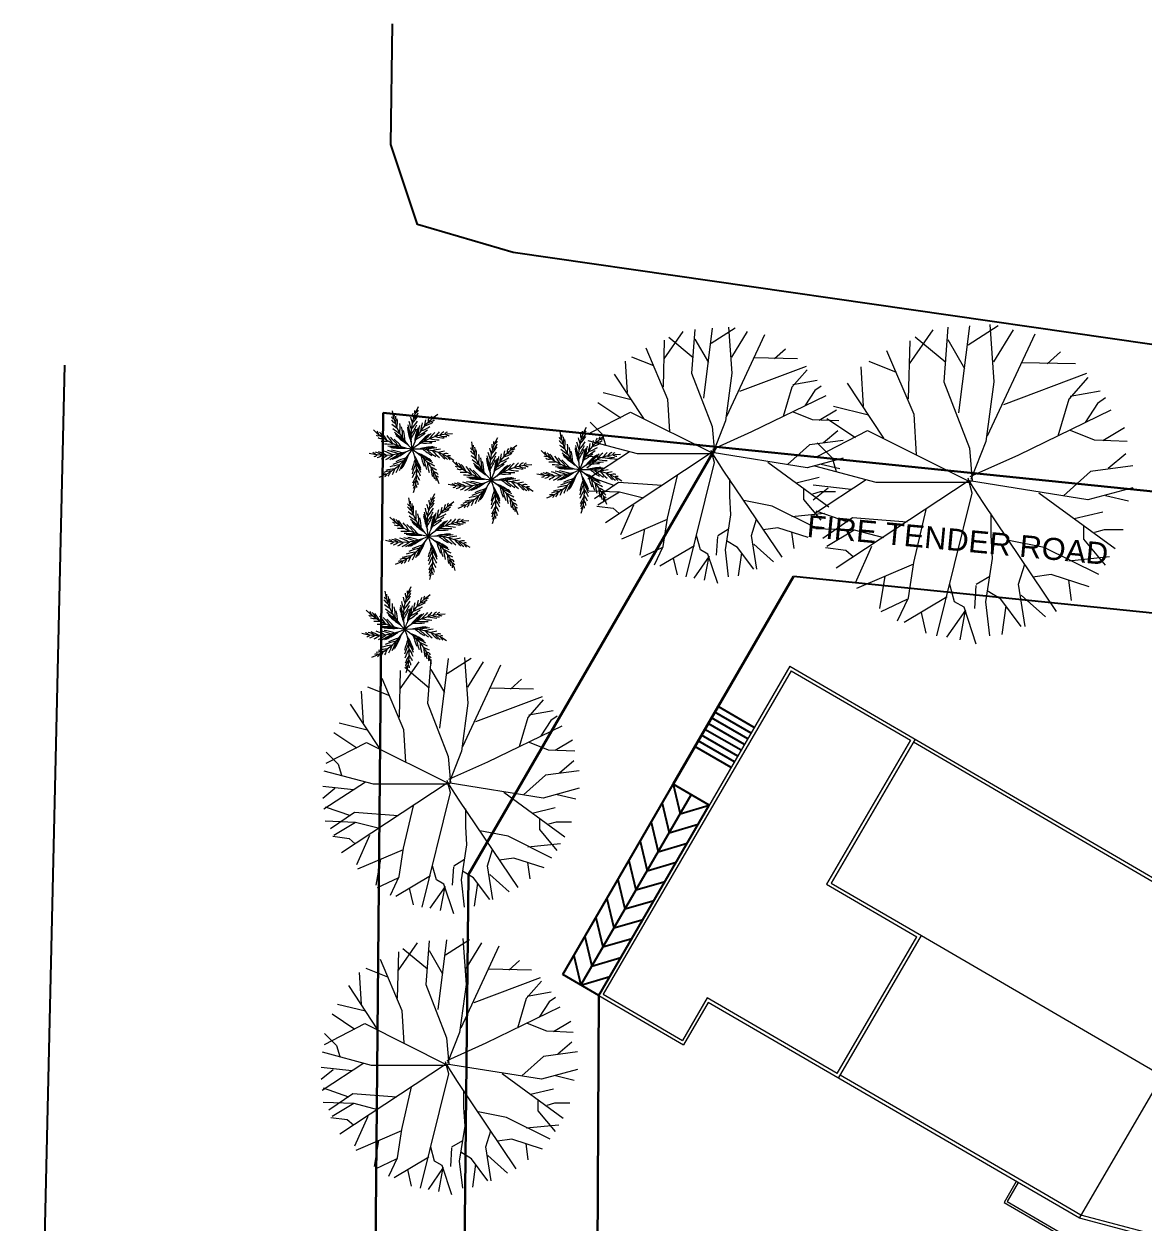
# Model space of a CAD drawing. Header units: millimetres. Extents: x 3079 to 579737, y 1565 to 1161826.
# Drawn here: x 362937 to 413848, y 1016624 to 1071112 of the extents above; entities that cross this region are included whole.
import ezdxf

# ---------------------------------------------------------------- set-up
doc = ezdxf.new("R2010")
doc.units = ezdxf.units.MM
for name, color, linetype, lineweight in [('1', 7, 'Continuous', 35), ('A_ELE1', 250, 'Continuous', 20), ('IG-Area', 250, 'Continuous', 30)]:
    doc.layers.add(name, color=color, linetype=linetype, lineweight=lineweight)
doc.layers.add('IG-Elevation', color=252, linetype='Continuous')
doc.layers.add('TREES', color=72, linetype='Continuous', lineweight=5, transparency=0.05)
doc.styles.get("Standard").update_dxf_attribs({"font": 'arial.ttf'})

msp = doc.modelspace()

# ---------------------------------------------------------------- linework, layer by layer
for p, q in [((527648, 1032795), (397916, 1046005)), ((395984, 1038884), (394341, 1039836)), ((396135, 1039143), (394491, 1040096)), ((395684, 1038364), (394040, 1039317)), ((395834, 1038624), (394190, 1039577)), ((395232, 1037586), (393588, 1038539)), ((395383, 1037845), (393739, 1038798)), ((395533, 1038105), (393889, 1039058)), ((395082, 1037326), (393438, 1038279)), ((387424, 1027915), (392445, 1036564)), ((394087, 1035611), (392443, 1036564)), ((392445, 1036564), (392763, 1035223)), ((388246, 1027438), (393265, 1036087)), ((389068, 1026961), (394087, 1035611)), ((391943, 1035699), (392262, 1034358)), ((392763, 1035223), (394087, 1035611)), ((391441, 1034834), (391760, 1033493)), ((392262, 1034358), (393585, 1034746)), ((390939, 1033969), (391258, 1032628)), ((391760, 1033493), (393083, 1033881)), ((390437, 1033104), (390756, 1031763)), ((391258, 1032628), (392582, 1033016)), ((389935, 1032239), (390254, 1030898)), ((390756, 1031763), (392080, 1032151)), ((389433, 1031374), (389752, 1030033)), ((390254, 1030898), (391578, 1031286)), ((388931, 1030509), (389250, 1029168)), ((389752, 1030033), (391076, 1030421)), ((388430, 1029644), (388748, 1028303)), ((389250, 1029168), (390574, 1029556)), ((387928, 1028779), (388246, 1027438)), ((388748, 1028303), (390072, 1028691)), ((389068, 1026961), (387424, 1027915)), ((388246, 1027438), (389570, 1027826))]:
    msp.add_line(p, q)
at = {"layer": '1'}
msp.add_line((397606, 1041670), (397605, 1041670), dxfattribs=at)
at = {"layer": 'A_ELE1'}
for p, q in [((397756, 1041929), (390181, 1028892)), ((397756, 1041929), (417927, 1030165)), ((397811, 1041724), (389261, 1027022)), ((397811, 1041724), (403233, 1038561)), ((403233, 1038561), (399417, 1032017)), ((403439, 1038615), (399622, 1032071)), ((403363, 1038486), (417852, 1030036)), ((399417, 1032017), (403524, 1029632)), ((399622, 1032071), (403729, 1029686)), ((399900, 1023418), (403524, 1029632)), ((399955, 1023213), (403729, 1029686)), ((403729, 1029686), (414694, 1023315)), ((390187, 1028889), (390181, 1028892)), ((389068, 1026961), (392923, 1024720)), ((389261, 1027022), (392869, 1024925)), ((393990, 1026853), (392869, 1024925)), ((394044, 1026648), (392923, 1024720)), ((399900, 1023418), (393990, 1026853)), ((409215, 1017833), (394044, 1026648)), ((409290, 1017963), (400030, 1023343)), ((410919, 1016843), (414694, 1023315)), ((410919, 1016843), (409215, 1017833)), ((410977, 1016983), (409290, 1017963)), ((414609, 1015863), (410919, 1016843)), ((414647, 1016008), (410977, 1016983))]:
    msp.add_line(p, q, dxfattribs=at)
for points in [[(408044, 1018513), (407491, 1017562), (410493, 1015818), (414326, 1014798)], [(408130, 1018463), (407628, 1017598), (410532, 1015911), (414351, 1014895)]]:
    msp.add_lwpolyline(points, dxfattribs=at)
at = {"layer": 'IG-Area'}
for p, q in [((379262, 1053434), (378610, 982621)), ((543170, 1036742), (379262, 1053434)), ((394393, 1051893), (383136, 1032466)), ((397916, 1046005), (392445, 1036564)), ((383136, 1032466), (382617, 982226)), ((389068, 1026961), (388854, 981611))]:
    msp.add_line(p, q, dxfattribs=at)
at = {"layer": 'IG-Elevation'}
for points in [[(449987, 1069218), (448628, 1057421), (447474, 1053920), (445843, 1053076), (421359, 1055523), (385176, 1060733), (380824, 1062006), (379616, 1065631), (379689, 1071112)], [(449987, 1069218), (448628, 1057421), (447474, 1053920), (445843, 1053076), (421359, 1055523), (385176, 1060733), (380824, 1062006), (379616, 1065631), (379689, 1071112)], [(449987, 1069218), (448628, 1057421), (447474, 1053920), (445843, 1053076), (421359, 1055523), (385176, 1060733), (380824, 1062006), (379616, 1065631), (379689, 1071112)], [(364784, 1055614), (362937, 974845)]]:
    msp.add_lwpolyline(points, dxfattribs=at)
at = {"layer": 'TREES'}
for p, q in [((392887, 1057135), (392022, 1055901)), ((393432, 1057232), (393282, 1055251)), ((394225, 1057282), (393828, 1054114)), ((395265, 1057282), (394176, 1056587)), ((394966, 1057331), (395115, 1055251)), ((395810, 1057135), (395102, 1055974)), ((404251, 1057206), (403172, 1055668)), ((404930, 1057328), (404743, 1054857)), ((405919, 1057389), (405423, 1053440)), ((407215, 1057389), (405857, 1056523)), ((406843, 1057451), (407028, 1054857)), ((407894, 1057206), (407012, 1055759)), ((392043, 1056737), (391985, 1054622)), ((392242, 1056886), (393359, 1055955)), ((393432, 1056787), (394045, 1055733)), ((396604, 1056986), (394869, 1053269)), ((403198, 1056710), (403126, 1054073)), ((403447, 1056896), (404839, 1055736)), ((404930, 1056772), (405694, 1055458)), ((408885, 1057021), (406722, 1052387)), ((390556, 1055993), (391548, 1055597)), ((391201, 1056391), (392193, 1054064)), ((397545, 1056341), (397050, 1055896)), ((402149, 1056279), (403385, 1053378)), ((410057, 1056217), (409440, 1055661)), ((390258, 1055796), (390349, 1054360)), ((398486, 1055547), (395464, 1054409)), ((398090, 1055896), (396124, 1055938)), ((400973, 1055538), (401088, 1053747)), ((401345, 1055783), (402581, 1055289)), ((410737, 1055661), (408286, 1055714)), ((389763, 1055201), (391092, 1053191)), ((393282, 1055251), (394225, 1052824)), ((395115, 1055251), (394819, 1053071)), ((398535, 1055398), (397841, 1054609)), ((398984, 1054903), (397890, 1054709)), ((411230, 1055227), (407464, 1053808)), ((411292, 1055041), (410426, 1054057)), ((389267, 1054360), (390536, 1054045)), ((397841, 1054609), (397445, 1053269)), ((398884, 1054460), (398436, 1053765)), ((399180, 1054658), (398884, 1054460)), ((400356, 1054796), (402013, 1052289)), ((404743, 1054857), (405919, 1051832)), ((407028, 1054857), (406660, 1052140)), ((411851, 1054423), (410488, 1054182)), ((389021, 1053914), (390061, 1053220)), ((392193, 1054064), (392281, 1052578)), ((399380, 1054213), (396009, 1052575)), ((410426, 1054057), (409933, 1052387)), ((411727, 1053871), (411168, 1053006)), ((412096, 1054119), (411727, 1053871)), ((388672, 1052525), (390507, 1053469)), ((390507, 1053469), (394274, 1051586)), ((398784, 1053120), (397909, 1053469)), ((399875, 1053569), (399078, 1053097)), ((399739, 1053747), (401320, 1053355)), ((403385, 1053378), (403496, 1051525)), ((412344, 1053564), (408143, 1051522)), ((388672, 1053023), (389218, 1052476)), ((394225, 1052824), (394322, 1051634)), ((394819, 1053071), (394274, 1051684)), ((399974, 1053071), (398784, 1053120)), ((399432, 1053191), (400728, 1052326)), ((412962, 1052761), (411969, 1052173)), ((388573, 1052180), (390803, 1051586)), ((389218, 1052476), (389367, 1051980)), ((396009, 1052575), (394231, 1051778)), ((400173, 1052180), (398636, 1051980)), ((398997, 1051460), (401284, 1052636)), ((399924, 1052625), (399279, 1052080)), ((401284, 1052636), (405980, 1050289)), ((411602, 1052202), (410511, 1052636)), ((413085, 1052140), (411602, 1052202)), ((388573, 1050446), (390457, 1051684)), ((389367, 1048462), (394176, 1051634)), ((394322, 1051190), (394176, 1051734)), ((398535, 1050941), (394225, 1051634)), ((398636, 1051980), (397644, 1051091)), ((398997, 1052080), (399677, 1051398)), ((405919, 1051832), (406039, 1050349)), ((406660, 1052140), (405980, 1050411)), ((388523, 1051487), (389912, 1051337)), ((388523, 1050941), (389068, 1051386)), ((390803, 1051586), (394225, 1051586)), ((393036, 1045986), (394322, 1051190)), ((394719, 1050842), (394249, 1051575)), ((399528, 1049157), (396750, 1051190)), ((400173, 1051386), (398535, 1050941)), ((400024, 1050891), (399180, 1051091)), ((399677, 1051398), (399862, 1050781)), ((408143, 1051522), (405926, 1050529)), ((413024, 1051585), (412219, 1050904)), ((388623, 1050546), (389773, 1050144)), ((392193, 1048661), (392638, 1050595)), ((397395, 1046877), (394719, 1050842)), ((398873, 1051029), (401653, 1050289)), ((411417, 1050781), (410181, 1049671)), ((413334, 1051029), (411417, 1050781)), ((388872, 1049552), (389962, 1050297)), ((389962, 1050297), (391945, 1050147)), ((395016, 1049652), (395016, 1050446)), ((399081, 1050495), (398040, 1050246)), ((398388, 1049505), (398388, 1050000)), ((398811, 1050165), (400543, 1049978)), ((398811, 1049485), (399490, 1050040)), ((398873, 1048867), (401222, 1050411)), ((399862, 1046395), (405857, 1050349)), ((401653, 1050289), (405919, 1050289)), ((406039, 1049795), (405857, 1050474)), ((411292, 1049485), (405919, 1050349)), ((406535, 1049361), (405948, 1050276)), ((413334, 1050040), (411292, 1049485)), ((388623, 1049901), (390011, 1049851)), ((389021, 1049256), (390011, 1049851)), ((390011, 1049851), (391092, 1049571)), ((395066, 1048811), (395016, 1049652)), ((396950, 1049206), (395661, 1049455)), ((399180, 1048561), (398388, 1049505)), ((399131, 1049851), (398784, 1049751)), ((399825, 1049851), (399131, 1049851)), ((404436, 1043308), (406039, 1049795)), ((412530, 1047261), (409067, 1049795)), ((413148, 1049423), (412096, 1049671)), ((388971, 1049206), (389713, 1049106)), ((389713, 1049106), (389996, 1048863)), ((390061, 1047917), (390657, 1049256)), ((398934, 1048215), (396950, 1049206)), ((398935, 1048992), (400369, 1048492)), ((403385, 1046642), (403940, 1049054)), ((409871, 1044418), (406535, 1049361)), ((411972, 1048929), (410675, 1048619)), ((390111, 1047720), (392193, 1048611)), ((391993, 1047372), (392193, 1048661)), ((394819, 1047222), (395066, 1048811)), ((396009, 1047867), (396238, 1048604)), ((399330, 1048860), (397841, 1048711)), ((399245, 1047753), (400604, 1048682)), ((400604, 1048682), (403077, 1048495)), ((406905, 1047878), (406905, 1048867)), ((390952, 1046976), (391152, 1048165)), ((393681, 1047222), (393508, 1047861)), ((394421, 1046976), (394470, 1047817)), ((394470, 1047867), (394966, 1048165)), ((396255, 1046331), (396009, 1047867)), ((397199, 1048215), (396533, 1048122)), ((398585, 1047770), (397199, 1048215)), ((397941, 1047272), (397841, 1048017)), ((398935, 1048189), (400666, 1048127)), ((399432, 1047384), (400666, 1048127)), ((400666, 1048127), (402013, 1047777)), ((406967, 1046829), (406905, 1047878)), ((411109, 1047695), (411109, 1048312)), ((412034, 1048127), (411602, 1048002)), ((412900, 1048127), (412034, 1048127)), ((391002, 1046877), (391945, 1047322)), ((391597, 1046530), (391993, 1047372)), ((391846, 1046481), (393413, 1047416)), ((395364, 1047322), (394869, 1047621)), ((396106, 1046331), (395364, 1047322)), ((396999, 1046677), (396106, 1047471)), ((399369, 1047323), (400294, 1047198)), ((400728, 1045715), (401470, 1047384)), ((409315, 1047323), (407709, 1047633)), ((411789, 1046087), (409315, 1047323)), ((412096, 1046519), (411109, 1047695)), ((392638, 1046082), (392467, 1046839)), ((394077, 1046926), (393382, 1045935)), ((394027, 1047026), (393681, 1047222)), ((393877, 1045836), (394077, 1046926)), ((394470, 1045686), (394027, 1047026)), ((394966, 1045986), (394819, 1047222)), ((395414, 1046033), (395561, 1047075)), ((400294, 1047198), (400647, 1046894)), ((406660, 1044849), (406967, 1046829)), ((412282, 1046891), (410426, 1046705)), ((400790, 1045470), (403385, 1046581)), ((403136, 1045036), (403385, 1046642)), ((408143, 1045653), (408428, 1046571)), ((401839, 1044542), (402087, 1046025)), ((405240, 1044849), (405024, 1045646)), ((406225, 1045653), (406843, 1046025)), ((408450, 1043738), (408143, 1045653)), ((409626, 1046087), (408796, 1045970)), ((411354, 1045532), (409626, 1046087)), ((410551, 1044911), (410426, 1045840)), ((402953, 1043925), (404906, 1045090)), ((406163, 1044542), (406225, 1045591)), ((407339, 1044974), (406722, 1045346)), ((409377, 1044170), (408264, 1045160)), ((401901, 1044418), (403077, 1044974)), ((402643, 1043987), (403136, 1045036)), ((405672, 1044604), (405240, 1044849)), ((406225, 1042934), (405672, 1044604)), ((406843, 1043308), (406660, 1044849)), ((408264, 1043738), (407339, 1044974)), ((407401, 1043366), (407584, 1044666)), ((403940, 1043428), (403728, 1044372)), ((405734, 1044480), (404868, 1043245)), ((405485, 1043121), (405734, 1044480)), ((380887, 1042129), (380022, 1040895)), ((380242, 1041880), (381359, 1040950)), ((381432, 1042226), (381282, 1040245)), ((382226, 1042276), (381828, 1039108)), ((383265, 1042276), (382176, 1041581)), ((384604, 1041980), (382869, 1038263)), ((382967, 1042325), (383115, 1040245)), ((383810, 1042129), (383102, 1040968)), ((379201, 1041385), (380193, 1039058)), ((380043, 1041731), (379985, 1039616)), ((381432, 1041781), (382045, 1040727)), ((385545, 1041335), (385050, 1040890)), ((378258, 1040791), (378350, 1039354)), ((378556, 1040987), (379548, 1040591)), ((386090, 1040890), (384124, 1040932)), ((377763, 1040195), (379092, 1038185)), ((381282, 1040245), (382226, 1037818)), ((383115, 1040245), (382820, 1038065)), ((386486, 1040542), (383464, 1039403)), ((386535, 1040392), (385841, 1039603)), ((386984, 1039897), (385890, 1039703)), ((387180, 1039652), (386884, 1039454)), ((377268, 1039354), (378536, 1039039)), ((387380, 1039207), (384009, 1037569)), ((385841, 1039603), (385445, 1038263)), ((386884, 1039454), (386436, 1038759)), ((377022, 1038908), (378061, 1038214)), ((380193, 1039058), (380282, 1037572)), ((387875, 1038563), (387078, 1038091)), ((376672, 1037519), (378507, 1038463)), ((376672, 1038017), (377218, 1037470)), ((378507, 1038463), (382274, 1036580)), ((382820, 1038065), (382274, 1036678)), ((386784, 1038115), (385909, 1038463)), ((387974, 1038065), (386784, 1038115)), ((377218, 1037470), (377367, 1036974)), ((382226, 1037818), (382322, 1036628)), ((384009, 1037569), (382231, 1036772)), ((387925, 1037620), (387280, 1037074)), ((376573, 1037174), (378804, 1036580)), ((386636, 1036974), (385644, 1036085)), ((388173, 1037174), (386636, 1036974)), ((376523, 1036481), (377913, 1036331)), ((376523, 1035935), (377068, 1036380)), ((376573, 1035440), (378457, 1036678)), ((377367, 1033457), (382176, 1036628)), ((378804, 1036580), (382226, 1036580)), ((382322, 1036184), (382176, 1036728)), ((386535, 1035935), (382226, 1036628)), ((382719, 1035836), (382249, 1036570)), ((388173, 1036380), (386535, 1035935)), ((381036, 1030980), (382322, 1036184)), ((385395, 1031871), (382719, 1035836)), ((387529, 1034151), (384750, 1036184)), ((388025, 1035885), (387180, 1036085)), ((376623, 1035540), (377773, 1035138)), ((376872, 1034546), (377962, 1035291)), ((377962, 1035291), (379945, 1035141)), ((380193, 1033655), (380638, 1035589)), ((383016, 1034646), (383016, 1035440)), ((387081, 1035489), (386040, 1035240)), ((376623, 1034895), (378012, 1034845)), ((377022, 1034250), (378012, 1034845)), ((378012, 1034845), (379092, 1034565)), ((386389, 1034499), (386389, 1034994)), ((387131, 1034845), (386784, 1034745)), ((387825, 1034845), (387131, 1034845)), ((376971, 1034201), (377713, 1034100)), ((378061, 1032911), (378657, 1034250)), ((383066, 1033805), (383016, 1034646)), ((384950, 1034201), (383661, 1034449)), ((386934, 1033209), (384950, 1034201)), ((387180, 1033556), (386389, 1034499)), ((377713, 1034100), (377996, 1033857)), ((379993, 1032366), (380193, 1033655)), ((382820, 1032216), (383066, 1033805)), ((387330, 1033854), (385841, 1033705)), ((378111, 1032714), (380193, 1033605)), ((378952, 1031970), (379152, 1033160)), ((382471, 1032861), (382967, 1033160)), ((384009, 1032861), (384238, 1033598)), ((385199, 1033209), (384533, 1033116)), ((386585, 1032764), (385199, 1033209)), ((381681, 1032216), (381508, 1032856)), ((382421, 1031970), (382471, 1032812)), ((383364, 1032316), (382869, 1032615)), ((384255, 1031325), (384009, 1032861)), ((385941, 1032266), (385841, 1033011)), ((379002, 1031871), (379945, 1032316)), ((379597, 1031525), (379993, 1032366)), ((379846, 1031475), (381413, 1032410)), ((382027, 1032020), (381681, 1032216)), ((382471, 1030680), (382027, 1032020)), ((382967, 1030980), (382820, 1032216)), ((384107, 1031325), (383364, 1032316)), ((383414, 1031027), (383561, 1032069)), ((384999, 1031671), (384107, 1032465)), ((380638, 1031076), (380468, 1031833)), ((382077, 1031921), (381382, 1030929)), ((381877, 1030830), (382077, 1031921)), ((380808, 1029351), (379943, 1028117)), ((381353, 1029448), (381203, 1027467)), ((382146, 1029498), (381748, 1026329)), ((383186, 1029498), (382097, 1028803)), ((382887, 1029547), (383036, 1027467)), ((383731, 1029351), (383023, 1028190)), ((379964, 1028953), (379906, 1026838)), ((380163, 1029102), (381280, 1028171)), ((381353, 1029003), (381966, 1027949)), ((384525, 1029202), (382790, 1025485)), ((378477, 1028209), (379468, 1027813)), ((379122, 1028607), (380113, 1026280)), ((385466, 1028557), (384971, 1028111)), ((378179, 1028012), (378270, 1026576)), ((386407, 1027763), (383385, 1026625)), ((386011, 1028111), (384045, 1028154)), ((377684, 1027417), (379013, 1025407)), ((381203, 1027467), (382146, 1025040)), ((383036, 1027467), (382740, 1025287)), ((386456, 1027614), (385762, 1026824)), ((386905, 1027118), (385811, 1026925)), ((377188, 1026576), (378457, 1026261)), ((385762, 1026824), (385366, 1025485)), ((386805, 1026676), (386357, 1025981)), ((387101, 1026874), (386805, 1026676)), ((376942, 1026130), (377982, 1025436)), ((380113, 1026280), (380202, 1024793)), ((387301, 1026429), (383930, 1024791)), ((376593, 1024741), (378428, 1025684)), ((378428, 1025684), (382195, 1023801)), ((386705, 1025336), (385830, 1025684)), ((387796, 1025785), (386999, 1025313)), ((376593, 1025239), (377139, 1024691)), ((382146, 1025040), (382243, 1023850)), ((382740, 1025287), (382195, 1023900)), ((387895, 1025287), (386705, 1025336)), ((376494, 1024396), (378724, 1023801)), ((377139, 1024691), (377288, 1024196)), ((383930, 1024791), (382152, 1023994)), ((388094, 1024396), (386556, 1024196)), ((387845, 1024841), (387200, 1024296)), ((376494, 1022661), (378378, 1023900)), ((377288, 1020678), (382097, 1023850)), ((382243, 1023405), (382097, 1023950)), ((386456, 1023157), (382146, 1023850)), ((386556, 1024196), (385565, 1023306)), ((376444, 1023702), (377833, 1023553)), ((376444, 1023157), (376989, 1023602)), ((378724, 1023801), (382146, 1023801)), ((380957, 1018202), (382243, 1023405)), ((382640, 1023057), (382170, 1023791)), ((387449, 1021373), (384671, 1023405)), ((388094, 1023602), (386456, 1023157)), ((387945, 1023107), (387101, 1023306)), ((376544, 1022762), (377694, 1022360)), ((380113, 1020877), (380559, 1022811)), ((385316, 1019093), (382640, 1023057)), ((376793, 1021768), (377883, 1022513)), ((377883, 1022513), (379866, 1022363)), ((382937, 1021868), (382937, 1022661)), ((387002, 1022711), (385961, 1022462)), ((386309, 1021721), (386309, 1022216)), ((376544, 1022117), (377932, 1022067)), ((376942, 1021472), (377932, 1022067)), ((377932, 1022067), (379013, 1021786)), ((382987, 1021026), (382937, 1021868)), ((384871, 1021422), (383582, 1021671)), ((387101, 1020777), (386309, 1021721)), ((387052, 1022067), (386705, 1021967)), ((387746, 1022067), (387052, 1022067)), ((376892, 1021422), (377634, 1021322)), ((377634, 1021322), (377917, 1021079)), ((377982, 1020133), (378577, 1021472)), ((386855, 1020431), (384871, 1021422)), ((378032, 1019936), (380113, 1020827)), ((379914, 1019588), (380113, 1020877)), ((382740, 1019438), (382987, 1021026)), ((383930, 1020083), (384159, 1020820)), ((387251, 1021076), (385762, 1020927)), ((378873, 1019192), (379072, 1020381)), ((381602, 1019438), (381428, 1020077)), ((382342, 1019192), (382391, 1020033)), ((382391, 1020083), (382887, 1020381)), ((384176, 1018547), (383930, 1020083)), ((385120, 1020431), (384454, 1020337)), ((386506, 1019986), (385120, 1020431)), ((385862, 1019488), (385762, 1020233)), ((378923, 1019093), (379866, 1019538)), ((379518, 1018746), (379914, 1019588)), ((379767, 1018697), (381334, 1019632)), ((383285, 1019538), (382790, 1019837)), ((384027, 1018547), (383285, 1019538)), ((384920, 1018893), (384027, 1019687)), ((380559, 1018298), (380388, 1019055)), ((381998, 1019142), (381303, 1018151)), ((381948, 1019242), (381602, 1019438)), ((381798, 1018052), (381998, 1019142)), ((382391, 1017902), (381948, 1019242)), ((382887, 1018202), (382740, 1019438)), ((383335, 1018248), (383482, 1019291))]:
    msp.add_line(p, q, dxfattribs=at)
for points in [[(379679, 1053531, 0.175081), (380586, 1051787), (380586, 1051787, -0.175081), (378827, 1052665)], [(379638, 1053269, 0.264494), (379750, 1053172)], [(379741, 1053208, 0.131295), (379774, 1053383)], [(379819, 1052951, 0.120896), (379836, 1053284)], [(382423, 1052486, 0.175081), (380586, 1051787), (380586, 1051787, -0.175081), (380877, 1053731)], [(380646, 1049823, 0.175081), (380586, 1051787), (380586, 1051787, -0.175081), (381744, 1053375)], [(380599, 1052987, 0.055818), (380847, 1053307)], [(380606, 1053430, 0.170285), (380655, 1053200)], [(380649, 1053180, 0.120896), (380859, 1053439)], [(380690, 1053543, 0.264494), (380724, 1053399)], [(380738, 1053434, 0.131295), (380867, 1053556)], [(381491, 1053295, 0.264494), (381455, 1053152)], [(379637, 1053128, 0.170285), (379812, 1052970)], [(379660, 1052919, 0.021603), (379899, 1052747)], [(379709, 1052726, 0.028996), (380028, 1052491)], [(379891, 1052766, 0.055818), (379904, 1053170)], [(380016, 1052512, 0.050474), (380023, 1052960)], [(380154, 1052288, 0.043465), (380105, 1052805)], [(380364, 1052724, 0.047944), (380541, 1052095)], [(380370, 1052788, 0.042434), (380532, 1052233)], [(380386, 1052893, 0.036491), (380530, 1052417)], [(380428, 1053062, 0.028996), (380548, 1052685)], [(380502, 1053247, 0.021603), (380595, 1052967)], [(380531, 1052446, 0.043465), (380795, 1052893)], [(380531, 1052268, 0.045375), (380765, 1052707)], [(380551, 1052709, 0.050474), (380820, 1053067)], [(380823, 1052720, 0.047944), (380689, 1052081)], [(380858, 1052775, 0.042434), (380745, 1052208)], [(380920, 1052860, 0.036491), (380828, 1052371)], [(381037, 1052990, 0.028996), (380968, 1052600)], [(380982, 1052620, 0.050474), (381386, 1052813)], [(381187, 1053120, 0.021603), (381140, 1052829)], [(381153, 1052845, 0.055818), (381521, 1053013)], [(381287, 1052992, 0.120896), (381593, 1053125)], [(381365, 1053234, 0.170285), (381301, 1053007)], [(381483, 1053176, 0.131295), (381655, 1053224)], [(390046, 1051547, 0.175081), (388209, 1050848), (388209, 1050848, -0.175081), (388500, 1052792)], [(378949, 1052429, 0.264494), (379096, 1052416)], [(379067, 1052440, 0.131295), (378991, 1052601)], [(379030, 1052314, 0.170285), (379264, 1052289)], [(379281, 1052278, 0.120896), (379100, 1052557)], [(379172, 1052158, 0.021603), (379467, 1052160)], [(379449, 1052170, 0.055818), (379221, 1052505)], [(379699, 1052039, 0.050474), (379442, 1052405)], [(379943, 1051938, 0.043465), (379599, 1052328)], [(380112, 1051883, 0.045375), (379766, 1052242)], [(379774, 1052564, 0.036491), (380171, 1052264)], [(379823, 1052470, 0.042434), (380280, 1052116)], [(379856, 1052414, 0.047944), (380369, 1052010)], [(380259, 1052144, 0.045375), (380190, 1052637)], [(380760, 1052239, 0.045375), (381171, 1052520)], [(381293, 1052440, 0.047944), (380832, 1051977)], [(380842, 1052397, 0.043465), (381284, 1052671)], [(381353, 1052466, 0.042434), (380948, 1052053)], [(381451, 1052504, 0.036491), (381107, 1052145)], [(381620, 1052549, 0.028996), (381350, 1052260)], [(381372, 1052269, 0.050474), (381816, 1052210)], [(381817, 1052576, 0.021603), (381619, 1052358)], [(381638, 1052364, 0.055818), (382039, 1052304)], [(381831, 1052415, 0.120896), (382159, 1052359)], [(382028, 1052575, 0.170285), (381851, 1052419)], [(382167, 1052557, 0.264494), (382058, 1052457)], [(382096, 1052462, 0.131295), (382265, 1052409)], [(386017, 1051077, 0.175081), (384180, 1050378), (384180, 1050378, -0.175081), (384470, 1052322)], [(387302, 1052591, 0.175081), (388209, 1050848), (388209, 1050848, -0.175081), (386451, 1051725)], [(387260, 1052189, 0.170285), (387435, 1052031)], [(387262, 1052329, 0.264494), (387374, 1052232)], [(387364, 1052269, 0.131295), (387398, 1052444)], [(387442, 1052011, 0.120896), (387459, 1052344)], [(387515, 1051826, 0.055818), (387527, 1052231)], [(388125, 1052308, 0.021603), (388218, 1052028)], [(388269, 1048883, 0.175081), (388209, 1050848), (388209, 1050848, -0.175081), (389368, 1052436)], [(388222, 1052048, 0.055818), (388470, 1052368)], [(388229, 1052491, 0.170285), (388278, 1052260)], [(388272, 1052240, 0.120896), (388482, 1052499)], [(388313, 1052603, 0.264494), (388347, 1052459)], [(388361, 1052494, 0.131295), (388491, 1052616)], [(388811, 1052181, 0.021603), (388764, 1051890)], [(388910, 1052053, 0.120896), (389216, 1052185)], [(388988, 1052295, 0.170285), (388925, 1052067)], [(389115, 1052355, 0.264494), (389078, 1052212)], [(389106, 1052237, 0.131295), (389278, 1052285)], [(379081, 1050523, 0.175081), (380586, 1051787), (380586, 1051787, -0.175081), (378630, 1051598)], [(378952, 1051535, 0.131295), (378802, 1051631)], [(379220, 1051511, 0.120896), (378918, 1051651)], [(379419, 1051509, 0.055818), (379049, 1051672)], [(379701, 1051530, 0.050474), (379288, 1051704)], [(379325, 1052031, 0.028996), (379721, 1052029)], [(379961, 1051574, 0.043465), (379462, 1051722)], [(379473, 1051938, 0.036491), (379970, 1051929)], [(379567, 1051891, 0.042434), (380145, 1051874)], [(379627, 1051865, 0.047944), (380280, 1051840)], [(380134, 1051617, 0.045375), (379650, 1051738)], [(379668, 1051335, 0.042434), (380167, 1051627)], [(379732, 1051345, 0.047944), (380299, 1051669)], [(382483, 1051273, 0.175081), (380586, 1051787), (380586, 1051787, -0.175081), (381789, 1050233)], [(381542, 1051900, 0.047944), (380897, 1051796)], [(380978, 1052071, 0.045375), (381476, 1052082)], [(381605, 1051886, 0.042434), (381035, 1051789)], [(381070, 1051787, 0.045375), (381479, 1051503)], [(381133, 1052158, 0.043465), (381653, 1052147)], [(381707, 1051858, 0.036491), (381218, 1051770)], [(381247, 1051766, 0.043465), (381660, 1051451)], [(381870, 1051796, 0.028996), (381482, 1051721)], [(381505, 1051715, 0.050474), (381830, 1051407)], [(382046, 1051702, 0.021603), (381757, 1051642)], [(381776, 1051635, 0.055818), (382065, 1051352)], [(383272, 1052122, 0.175081), (384180, 1050378), (384180, 1050378, -0.175081), (382421, 1051255)], [(383230, 1051719, 0.170285), (383405, 1051561)], [(383232, 1051859, 0.264494), (383344, 1051763)], [(383334, 1051799, 0.131295), (383368, 1051974)], [(383412, 1051542, 0.120896), (383430, 1051874)], [(383485, 1051356, 0.055818), (383497, 1051761)], [(384022, 1051653, 0.028996), (384142, 1051276)], [(384095, 1051838, 0.021603), (384188, 1051558)], [(384144, 1051299, 0.050474), (384413, 1051657)], [(384239, 1048414, 0.175081), (384180, 1050378), (384180, 1050378, -0.175081), (385338, 1051966)], [(384192, 1051578, 0.055818), (384441, 1051898)], [(384199, 1052021, 0.170285), (384248, 1051790)], [(384242, 1051770, 0.120896), (384452, 1052029)], [(384283, 1052134, 0.264494), (384317, 1051990)], [(384331, 1052025, 0.131295), (384461, 1052146)], [(384781, 1051711, 0.021603), (384734, 1051420)], [(384880, 1051583, 0.120896), (385186, 1051715)], [(384958, 1051825, 0.170285), (384895, 1051598)], [(385085, 1051886, 0.264494), (385048, 1051742)], [(385076, 1051767, 0.131295), (385248, 1051815)], [(386690, 1051501, 0.131295), (386615, 1051662)], [(386905, 1051338, 0.120896), (386723, 1051618)], [(387283, 1051979, 0.021603), (387523, 1051808)], [(387333, 1051786, 0.028996), (387651, 1051552)], [(387398, 1051624, 0.036491), (387794, 1051324)], [(387640, 1051573, 0.050474), (387647, 1052020)], [(387778, 1051348, 0.043465), (387729, 1051866)], [(387882, 1051204, 0.045375), (387813, 1051697)], [(387987, 1051784, 0.047944), (388165, 1051155)], [(387993, 1051849, 0.042434), (388156, 1051294)], [(388009, 1051953, 0.036491), (388153, 1051477)], [(388052, 1052122, 0.028996), (388172, 1051745)], [(388154, 1051506, 0.043465), (388419, 1051954)], [(388154, 1051328, 0.045375), (388388, 1051768)], [(388174, 1051769, 0.050474), (388443, 1052127)], [(388446, 1051780, 0.047944), (388312, 1051141)], [(388481, 1051835, 0.042434), (388368, 1051268)], [(388544, 1051920, 0.036491), (388451, 1051431)], [(388466, 1051457, 0.043465), (388907, 1051731)], [(388660, 1052050, 0.028996), (388592, 1051661)], [(388605, 1051681, 0.050474), (389009, 1051873)], [(388777, 1051905, 0.055818), (389145, 1052074)], [(389440, 1051637, 0.021603), (389242, 1051419)], [(389651, 1051635, 0.170285), (389474, 1051480)], [(389791, 1051617, 0.264494), (389682, 1051517)], [(378858, 1051462, 0.264494), (378989, 1051530)], [(378988, 1051408, 0.170285), (379200, 1051512)], [(379191, 1051351, 0.021603), (379439, 1051509)], [(379388, 1051325, 0.028996), (379725, 1051533)], [(379563, 1051325, 0.036491), (379989, 1051580)], [(380002, 1051074, 0.050474), (379564, 1050983)], [(380192, 1051257, 0.043465), (379697, 1051097)], [(380310, 1051391, 0.045375), (379843, 1051216)], [(379861, 1050728, 0.028996), (380020, 1051090)], [(380005, 1050826, 0.036491), (380212, 1051279)], [(380086, 1050894, 0.042434), (380331, 1051418)], [(380133, 1050939, 0.047944), (380416, 1051527)], [(380726, 1051325, 0.045375), (380574, 1050850)], [(380758, 1051149, 0.043465), (380577, 1050662)], [(380971, 1050906, 0.047944), (380685, 1051493)], [(380977, 1050841, 0.042434), (380719, 1051358)], [(380980, 1050735, 0.036491), (380753, 1051178)], [(381416, 1051300, 0.047944), (380839, 1051607)], [(381459, 1051251, 0.042434), (380945, 1051518)], [(380971, 1051495, 0.045375), (381127, 1051022)], [(381523, 1051168, 0.036491), (381079, 1051393)], [(381100, 1051372, 0.043465), (381240, 1050871)], [(381616, 1051020, 0.028996), (381261, 1051194)], [(381276, 1051176, 0.050474), (381348, 1050734)], [(381962, 1051563, 0.120896), (382195, 1051325)], [(382216, 1051577, 0.170285), (381981, 1051555)], [(382318, 1051481, 0.264494), (382171, 1051464)], [(382204, 1051446, 0.131295), (382310, 1051303)], [(382660, 1051031, 0.131295), (382585, 1051192)], [(382875, 1050868, 0.120896), (382693, 1051148)], [(383042, 1050761, 0.055818), (382815, 1051096)], [(383253, 1051509, 0.021603), (383493, 1051338)], [(383303, 1051316, 0.028996), (383621, 1051082)], [(383368, 1051154, 0.036491), (383764, 1050854)], [(383610, 1051103, 0.050474), (383617, 1051550)], [(383748, 1050878, 0.043465), (383699, 1051396)], [(383853, 1050734, 0.045375), (383783, 1051227)], [(383957, 1051314, 0.047944), (384135, 1050686)], [(383963, 1051379, 0.042434), (384126, 1050824)], [(383979, 1051483, 0.036491), (384124, 1051007)], [(384124, 1051036, 0.043465), (384389, 1051484)], [(384124, 1050858, 0.045375), (384358, 1051298)], [(384416, 1051311, 0.047944), (384282, 1050671)], [(384452, 1051365, 0.042434), (384338, 1050798)], [(384353, 1050829, 0.045375), (384764, 1051111)], [(384514, 1051451, 0.036491), (384421, 1050962)], [(384436, 1050987, 0.043465), (384877, 1051261)], [(384630, 1051581, 0.028996), (384562, 1051191)], [(384575, 1051211, 0.050474), (384979, 1051404)], [(385045, 1051094, 0.036491), (384701, 1050735)], [(384747, 1051435, 0.055818), (385115, 1051604)], [(385213, 1051140, 0.028996), (384943, 1050851)], [(385411, 1051167, 0.021603), (385212, 1050949)], [(385621, 1051166, 0.170285), (385444, 1051010)], [(385761, 1051148, 0.264494), (385652, 1051048)], [(386572, 1051489, 0.264494), (386719, 1051477)], [(386653, 1051374, 0.170285), (386888, 1051350)], [(386795, 1051218, 0.021603), (387090, 1051221)], [(387072, 1051231, 0.055818), (386845, 1051566)], [(386949, 1051092, 0.028996), (387344, 1051089)], [(387322, 1051099, 0.050474), (387065, 1051465)], [(387566, 1050999, 0.043465), (387222, 1051389)], [(387736, 1050944, 0.045375), (387390, 1051302)], [(387446, 1051530, 0.042434), (387904, 1051177)], [(387479, 1051475, 0.047944), (387993, 1051070)], [(388383, 1051299, 0.045375), (388794, 1051580)], [(388917, 1051500, 0.047944), (388456, 1051038)], [(388976, 1051527, 0.042434), (388572, 1051113)], [(388601, 1051131, 0.045375), (389099, 1051143)], [(389075, 1051564, 0.036491), (388731, 1051205)], [(388756, 1051219, 0.043465), (389276, 1051207)], [(389243, 1051610, 0.028996), (388973, 1051321)], [(388995, 1051330, 0.050474), (389439, 1051271)], [(389262, 1051424, 0.055818), (389662, 1051365)], [(389454, 1051475, 0.120896), (389783, 1051419)], [(389719, 1051523, 0.131295), (389889, 1051469)], [(379383, 1050654, 0.131295), (379205, 1050648)], [(379617, 1050786, 0.120896), (379288, 1050730)], [(379346, 1050541, 0.264494), (379416, 1050671)], [(379782, 1050897, 0.055818), (379384, 1050821)], [(379484, 1050569, 0.170285), (379600, 1050775)], [(379683, 1050637, 0.021603), (379799, 1050909)], [(380784, 1050887, 0.050474), (380584, 1050487)], [(380787, 1050604, 0.055818), (380599, 1050246)], [(380968, 1050561, 0.028996), (380783, 1050911)], [(380929, 1050366, 0.021603), (380787, 1050625)], [(381699, 1050839, 0.021603), (381432, 1050965)], [(381444, 1050948, 0.055818), (381503, 1050548)], [(381548, 1050779, 0.120896), (381590, 1050448)], [(381759, 1050637, 0.170285), (381558, 1050761)], [(381782, 1050498, 0.264494), (381655, 1050574)], [(381671, 1050539, 0.131295), (381669, 1050361)], [(382542, 1051019, 0.264494), (382689, 1051007)], [(382623, 1050905, 0.170285), (382858, 1050880)], [(382765, 1050749, 0.021603), (383060, 1050751)], [(382919, 1050622, 0.028996), (383314, 1050619)], [(383292, 1050629, 0.050474), (383035, 1050996)], [(383066, 1050529, 0.036491), (383564, 1050519)], [(383536, 1050529, 0.043465), (383192, 1050919)], [(383706, 1050474, 0.045375), (383360, 1050832)], [(383416, 1051061, 0.042434), (383874, 1050707)], [(383450, 1051005, 0.047944), (383963, 1050601)], [(384887, 1051030, 0.047944), (384426, 1050568)], [(384946, 1051057, 0.042434), (384542, 1050644)], [(384571, 1050662, 0.045375), (385069, 1050673)], [(384726, 1050749, 0.043465), (385246, 1050737)], [(384966, 1050860, 0.050474), (385409, 1050801)], [(385232, 1050955, 0.055818), (385632, 1050895)], [(385424, 1051005, 0.120896), (385753, 1050949)], [(385689, 1051053, 0.131295), (385859, 1050999)], [(386705, 1049584, 0.175081), (388209, 1050848), (388209, 1050848, -0.175081), (386253, 1050658)], [(386575, 1050595, 0.131295), (386426, 1050692)], [(386481, 1050523, 0.264494), (386613, 1050590)], [(386843, 1050571, 0.120896), (386541, 1050712)], [(386611, 1050469, 0.170285), (386823, 1050572)], [(387042, 1050569, 0.055818), (386672, 1050732)], [(386814, 1050412, 0.021603), (387063, 1050570)], [(387324, 1050590, 0.050474), (386912, 1050764)], [(387011, 1050386, 0.028996), (387348, 1050593)], [(387584, 1050635, 0.043465), (387086, 1050783)], [(387096, 1050999, 0.036491), (387594, 1050989)], [(387186, 1050385, 0.036491), (387613, 1050641)], [(387191, 1050951, 0.042434), (387769, 1050934)], [(387251, 1050926, 0.047944), (387903, 1050900)], [(387757, 1050678, 0.045375), (387274, 1050798)], [(387291, 1050395, 0.042434), (387790, 1050687)], [(387355, 1050405, 0.047944), (387922, 1050730)], [(387756, 1049999, 0.047944), (388039, 1050588)], [(390106, 1050334, 0.175081), (388209, 1050848), (388209, 1050848, -0.175081), (389412, 1049293)], [(388595, 1049966, 0.047944), (388308, 1050553)], [(389039, 1050361, 0.047944), (388463, 1050667)], [(389165, 1050960, 0.047944), (388520, 1050857)], [(389082, 1050312, 0.042434), (388569, 1050578)], [(388595, 1050556, 0.045375), (388750, 1050083)], [(389229, 1050947, 0.042434), (388659, 1050850)], [(388693, 1050847, 0.045375), (389103, 1050564)], [(389331, 1050919, 0.036491), (388841, 1050830)], [(388870, 1050826, 0.043465), (389284, 1050512)], [(389494, 1050857, 0.028996), (389105, 1050781)], [(389129, 1050776, 0.050474), (389453, 1050467)], [(389669, 1050763, 0.021603), (389380, 1050702)], [(389400, 1050696, 0.055818), (389689, 1050412)], [(389585, 1050624, 0.120896), (389818, 1050385)], [(389839, 1050637, 0.170285), (389604, 1050616)], [(389941, 1050541, 0.264494), (389794, 1050524)], [(380772, 1050406, 0.120896), (380611, 1050114)], [(380730, 1050140, 0.131295), (380624, 1049997)], [(380796, 1050042, 0.264494), (380737, 1050177)], [(380859, 1050167, 0.170285), (380769, 1050386)], [(382675, 1049114, 0.175081), (384180, 1050378), (384180, 1050378, -0.175081), (382223, 1050189)], [(382546, 1050125, 0.131295), (382396, 1050222)], [(382451, 1050053, 0.264494), (382583, 1050121)], [(382813, 1050101, 0.120896), (382511, 1050242)], [(382581, 1049999, 0.170285), (382793, 1050102)], [(383012, 1050100, 0.055818), (382642, 1050263)], [(382784, 1049942, 0.021603), (383033, 1050100)], [(383294, 1050120, 0.050474), (382882, 1050294)], [(382981, 1049916, 0.028996), (383318, 1050124)], [(383554, 1050165, 0.043465), (383056, 1050313)], [(383156, 1049915, 0.036491), (383583, 1050171)], [(383161, 1050482, 0.042434), (383739, 1050465)], [(383221, 1050456, 0.047944), (383873, 1050431)], [(383727, 1050208, 0.045375), (383244, 1050328)], [(383261, 1049925, 0.042434), (383760, 1050218)], [(383325, 1049935, 0.047944), (383892, 1050260)], [(383903, 1049982, 0.045375), (383437, 1049807)], [(383679, 1049485, 0.042434), (383925, 1050008)], [(383726, 1049529, 0.047944), (384009, 1050118)], [(386077, 1049864, 0.175081), (384180, 1050378), (384180, 1050378, -0.175081), (385382, 1048824)], [(384565, 1049496, 0.047944), (384278, 1050083)], [(385009, 1049891, 0.047944), (384433, 1050198)], [(385135, 1050490, 0.047944), (384490, 1050387)], [(385052, 1049842, 0.042434), (384539, 1050109)], [(384565, 1050086, 0.045375), (384720, 1049613)], [(385199, 1050477, 0.042434), (384629, 1050380)], [(384663, 1050377, 0.045375), (385073, 1050094)], [(385116, 1049758, 0.036491), (384673, 1049983)], [(385301, 1050449, 0.036491), (384811, 1050361)], [(384840, 1050357, 0.043465), (385254, 1050042)], [(385464, 1050387, 0.028996), (385075, 1050312)], [(385099, 1050306, 0.050474), (385423, 1049998)], [(385639, 1050293, 0.021603), (385351, 1050233)], [(385370, 1050226, 0.055818), (385659, 1049943)], [(385555, 1050154, 0.120896), (385788, 1049916)], [(385809, 1050168, 0.170285), (385574, 1050146)], [(385911, 1050071, 0.264494), (385764, 1050054)], [(385797, 1050037, 0.131295), (385903, 1049894)], [(387626, 1050134, 0.050474), (387187, 1050044)], [(387815, 1050318, 0.043465), (387320, 1050158)], [(387933, 1050451, 0.045375), (387467, 1050277)], [(387484, 1049788, 0.028996), (387644, 1050150)], [(387628, 1049887, 0.036491), (387835, 1050339)], [(387709, 1049955, 0.042434), (387955, 1050478)], [(388349, 1050385, 0.045375), (388197, 1049911)], [(388381, 1050210, 0.043465), (388200, 1049722)], [(388600, 1049901, 0.042434), (388342, 1050419)], [(388603, 1049796, 0.036491), (388376, 1050239)], [(389146, 1050228, 0.036491), (388703, 1050453)], [(388723, 1050432, 0.043465), (388863, 1049932)], [(389239, 1050080, 0.028996), (388884, 1050255)], [(388899, 1050236, 0.050474), (388972, 1049794)], [(389322, 1049899, 0.021603), (389056, 1050026)], [(389067, 1050009, 0.055818), (389127, 1049608)], [(389827, 1050506, 0.131295), (389933, 1050363)], [(380418, 1049571, 0.175081), (381325, 1047828), (381325, 1047828, -0.175081), (379566, 1048705)], [(383162, 1048527, 0.175081), (381325, 1047828), (381325, 1047828, -0.175081), (381616, 1049772)], [(381345, 1049471, 0.170285), (381394, 1049240)], [(381388, 1049220, 0.120896), (381598, 1049479)], [(381429, 1049583, 0.264494), (381463, 1049439)], [(381476, 1049474, 0.131295), (381606, 1049596)], [(383375, 1049487, 0.055818), (382978, 1049412)], [(383596, 1049664, 0.050474), (383157, 1049574)], [(383277, 1049228, 0.021603), (383392, 1049499)], [(383785, 1049848, 0.043465), (383290, 1049688)], [(383454, 1049318, 0.028996), (383614, 1049680)], [(383598, 1049417, 0.036491), (383805, 1049870)], [(384319, 1049915, 0.045375), (384167, 1049441)], [(384351, 1049740, 0.043465), (384170, 1049253)], [(384378, 1049478, 0.050474), (384177, 1049078)], [(384570, 1049432, 0.042434), (384312, 1049949)], [(384573, 1049326, 0.036491), (384346, 1049769)], [(384561, 1049152, 0.028996), (384376, 1049502)], [(384693, 1049963, 0.043465), (384834, 1049462)], [(385209, 1049611, 0.028996), (384854, 1049785)], [(384869, 1049766, 0.050474), (384942, 1049324)], [(385292, 1049430, 0.021603), (385026, 1049556)], [(385037, 1049539, 0.055818), (385097, 1049138)], [(387006, 1049714, 0.131295), (386828, 1049709)], [(387240, 1049846, 0.120896), (386912, 1049791)], [(386969, 1049601, 0.264494), (387039, 1049731)], [(387405, 1049957, 0.055818), (387008, 1049882)], [(387107, 1049630, 0.170285), (387223, 1049835)], [(387306, 1049698, 0.021603), (387422, 1049969)], [(388408, 1049947, 0.050474), (388207, 1049547)], [(388410, 1049665, 0.055818), (388223, 1049306)], [(388395, 1049466, 0.120896), (388235, 1049174)], [(388482, 1049228, 0.170285), (388393, 1049446)], [(388591, 1049622, 0.028996), (388406, 1049971)], [(388552, 1049426, 0.021603), (388411, 1049685)], [(389172, 1049839, 0.120896), (389214, 1049509)], [(389382, 1049697, 0.170285), (389182, 1049821)], [(389405, 1049559, 0.264494), (389278, 1049634)], [(389294, 1049600, 0.131295), (389292, 1049422)], [(380375, 1049169, 0.170285), (380551, 1049011)], [(380377, 1049309, 0.264494), (380489, 1049212)], [(380399, 1048959, 0.021603), (380638, 1048787)], [(380480, 1049249, 0.131295), (380513, 1049424)], [(380557, 1048991, 0.120896), (380575, 1049324)], [(380630, 1048806, 0.055818), (380643, 1049211)], [(380755, 1048553, 0.050474), (380762, 1049000)], [(381124, 1048933, 0.036491), (381269, 1048457)], [(381167, 1049102, 0.028996), (381287, 1048725)], [(381240, 1049288, 0.021603), (381334, 1049008)], [(381270, 1048486, 0.043465), (381534, 1048934)], [(381290, 1048749, 0.050474), (381559, 1049107)], [(381384, 1045863, 0.175081), (381325, 1047828), (381325, 1047828, -0.175081), (382483, 1049416)], [(381338, 1049028, 0.055818), (381586, 1049348)], [(381659, 1048900, 0.036491), (381567, 1048411)], [(381775, 1049030, 0.028996), (381707, 1048641)], [(381926, 1049161, 0.021603), (381879, 1048870)], [(381892, 1048885, 0.055818), (382260, 1049054)], [(382026, 1049033, 0.120896), (382332, 1049165)], [(382104, 1049275, 0.170285), (382040, 1049047)], [(382230, 1049335, 0.264494), (382193, 1049192)], [(382222, 1049217, 0.131295), (382393, 1049265)], [(382976, 1049244, 0.131295), (382798, 1049239)], [(383211, 1049376, 0.120896), (382882, 1049321)], [(382939, 1049131, 0.264494), (383010, 1049262)], [(383077, 1049160, 0.170285), (383193, 1049365)], [(384380, 1049195, 0.055818), (384193, 1048836)], [(384365, 1048997, 0.120896), (384205, 1048705)], [(384452, 1048758, 0.170285), (384363, 1048976)], [(384522, 1048957, 0.021603), (384381, 1049215)], [(385142, 1049370, 0.120896), (385184, 1049039)], [(385352, 1049227, 0.170285), (385152, 1049352)], [(385376, 1049089, 0.264494), (385248, 1049164)], [(385264, 1049130, 0.131295), (385262, 1048952)], [(388353, 1049201, 0.131295), (388247, 1049058)], [(388419, 1049102, 0.264494), (388361, 1049238)], [(379688, 1048469, 0.264494), (379835, 1048457)], [(379806, 1048481, 0.131295), (379730, 1048642)], [(379769, 1048354, 0.170285), (380003, 1048330)], [(380020, 1048318, 0.120896), (379839, 1048598)], [(380188, 1048211, 0.055818), (379960, 1048546)], [(380438, 1048079, 0.050474), (380180, 1048445)], [(380682, 1047979, 0.043465), (380338, 1048369)], [(380448, 1048766, 0.028996), (380767, 1048532)], [(380513, 1048604, 0.036491), (380910, 1048304)], [(380562, 1048510, 0.042434), (381019, 1048157)], [(380595, 1048455, 0.047944), (381108, 1048050)], [(380893, 1048328, 0.043465), (380844, 1048846)], [(380998, 1048184, 0.045375), (380929, 1048677)], [(381103, 1048764, 0.047944), (381280, 1048135)], [(381109, 1048829, 0.042434), (381271, 1048274)], [(381270, 1048308, 0.045375), (381504, 1048748)], [(381562, 1048760, 0.047944), (381428, 1048121)], [(381597, 1048815, 0.042434), (381484, 1048248)], [(381499, 1048279, 0.045375), (381909, 1048560)], [(382032, 1048480, 0.047944), (381571, 1048018)], [(381581, 1048437, 0.043465), (382023, 1048711)], [(382092, 1048507, 0.042434), (381687, 1048093)], [(381721, 1048661, 0.050474), (382125, 1048853)], [(382190, 1048544, 0.036491), (381846, 1048185)], [(382359, 1048590, 0.028996), (382089, 1048301)], [(382556, 1048617, 0.021603), (382358, 1048399)], [(382377, 1048404, 0.055818), (382778, 1048345)], [(382570, 1048455, 0.120896), (382898, 1048399)], [(382767, 1048615, 0.170285), (382590, 1048460)], [(382906, 1048597, 0.264494), (382797, 1048497)], [(382834, 1048503, 0.131295), (383004, 1048449)], [(384323, 1048731, 0.131295), (384217, 1048588)], [(384389, 1048632, 0.264494), (384331, 1048768)], [(379820, 1046564, 0.175081), (381325, 1047828), (381325, 1047828, -0.175081), (379369, 1047638)], [(379911, 1048198, 0.021603), (380205, 1048201)], [(380064, 1048071, 0.028996), (380460, 1048069)], [(380212, 1047979, 0.036491), (380709, 1047969)], [(380306, 1047931, 0.042434), (380884, 1047914)], [(380366, 1047906, 0.047944), (381019, 1047880)], [(380851, 1047924, 0.045375), (380505, 1048282)], [(383222, 1047314, 0.175081), (381325, 1047828), (381325, 1047828, -0.175081), (382528, 1046273)], [(382281, 1047940, 0.047944), (381636, 1047837)], [(381717, 1048111, 0.045375), (382214, 1048123)], [(382344, 1047927, 0.042434), (381774, 1047830)], [(381808, 1047827, 0.045375), (382218, 1047544)], [(381872, 1048199, 0.043465), (382392, 1048187)], [(382446, 1047899, 0.036491), (381956, 1047810)], [(381985, 1047806, 0.043465), (382399, 1047492)], [(382111, 1048310, 0.050474), (382555, 1048251)], [(382609, 1047837, 0.028996), (382221, 1047761)], [(379691, 1047575, 0.131295), (379541, 1047672)], [(379597, 1047503, 0.264494), (379728, 1047570)], [(379959, 1047551, 0.120896), (379657, 1047692)], [(379726, 1047449, 0.170285), (379938, 1047552)], [(380158, 1047549, 0.055818), (379787, 1047712)], [(379929, 1047392, 0.021603), (380178, 1047550)], [(380440, 1047570, 0.050474), (380027, 1047744)], [(380127, 1047365, 0.028996), (380464, 1047573)], [(380700, 1047615, 0.043465), (380201, 1047763)], [(380301, 1047365, 0.036491), (380728, 1047621)], [(380872, 1047658, 0.045375), (380389, 1047778)], [(380406, 1047375, 0.042434), (380906, 1047667)], [(380930, 1047298, 0.043465), (380436, 1047138)], [(380471, 1047385, 0.047944), (381037, 1047710)], [(381048, 1047431, 0.045375), (380582, 1047257)], [(380743, 1046867, 0.036491), (380950, 1047319)], [(380824, 1046935, 0.042434), (381070, 1047458)], [(380872, 1046979, 0.047944), (381155, 1047568)], [(381465, 1047365, 0.045375), (381313, 1046891)], [(381710, 1046946, 0.047944), (381424, 1047533)], [(381716, 1046881, 0.042434), (381457, 1047399)], [(382155, 1047341, 0.047944), (381578, 1047647)], [(382197, 1047292, 0.042434), (381684, 1047558)], [(381710, 1047536, 0.045375), (381866, 1047063)], [(382262, 1047208, 0.036491), (381818, 1047433)], [(381839, 1047412, 0.043465), (381979, 1046912)], [(382244, 1047756, 0.050474), (382569, 1047447)], [(382785, 1047743, 0.021603), (382496, 1047682)], [(382515, 1047676, 0.055818), (382804, 1047392)], [(382701, 1047604, 0.120896), (382934, 1047365)], [(382954, 1047617, 0.170285), (382720, 1047596)], [(383056, 1047521, 0.264494), (382910, 1047504)], [(382943, 1047486, 0.131295), (383049, 1047343)], [(380356, 1046826, 0.120896), (380027, 1046771)], [(380085, 1046581, 0.264494), (380155, 1046711)], [(380521, 1046937, 0.055818), (380123, 1046862)], [(380222, 1046610, 0.170285), (380338, 1046815)], [(380741, 1047114, 0.050474), (380303, 1047024)], [(380422, 1046678, 0.021603), (380537, 1046949)], [(380600, 1046768, 0.028996), (380759, 1047130)], [(381496, 1047190, 0.043465), (381316, 1046702)], [(381523, 1046927, 0.050474), (381322, 1046527)], [(381719, 1046776, 0.036491), (381492, 1047219)], [(381707, 1046602, 0.028996), (381522, 1046951)], [(382355, 1047060, 0.028996), (381999, 1047235)], [(382015, 1047216, 0.050474), (382087, 1046774)], [(382438, 1046879, 0.021603), (382171, 1047006)], [(382183, 1046989, 0.055818), (382242, 1046588)], [(382287, 1046819, 0.120896), (382329, 1046489)], [(382498, 1046677, 0.170285), (382297, 1046801)], [(380121, 1046694, 0.131295), (379943, 1046689)], [(381526, 1046645, 0.055818), (381338, 1046286)], [(381511, 1046446, 0.120896), (381350, 1046154)], [(381469, 1046181, 0.131295), (381362, 1046038)], [(381535, 1046082, 0.264494), (381476, 1046218)], [(381597, 1046208, 0.170285), (381508, 1046426)], [(381668, 1046406, 0.021603), (381526, 1046665)], [(382521, 1046539, 0.264494), (382394, 1046614)], [(382409, 1046580, 0.131295), (382408, 1046402)], [(379343, 1045343, 0.175081), (380250, 1043600), (380250, 1043600, -0.175081), (378491, 1044477)], [(379303, 1045081, 0.264494), (379414, 1044984)], [(379405, 1045021, 0.131295), (379438, 1045196)], [(379483, 1044763, 0.120896), (379500, 1045096)], [(382087, 1044299, 0.175081), (380250, 1043600), (380250, 1043600, -0.175081), (380541, 1045544)], [(380310, 1041635, 0.175081), (380250, 1043600), (380250, 1043600, -0.175081), (381408, 1045188)], [(380263, 1044800, 0.055818), (380511, 1045120)], [(380270, 1045243, 0.170285), (380319, 1045012)], [(380313, 1044992, 0.120896), (380523, 1045251)], [(380354, 1045355, 0.264494), (380388, 1045211)], [(380402, 1045246, 0.131295), (380532, 1045368)], [(381156, 1045107, 0.264494), (381119, 1044964)], [(379301, 1044941, 0.170285), (379476, 1044783)], [(379324, 1044731, 0.021603), (379564, 1044559)], [(379373, 1044538, 0.028996), (379692, 1044304)], [(379556, 1044578, 0.055818), (379568, 1044983)], [(379680, 1044325, 0.050474), (379687, 1044772)], [(379819, 1044100, 0.043465), (379770, 1044618)], [(380028, 1044536, 0.047944), (380206, 1043907)], [(380034, 1044601, 0.042434), (380196, 1044046)], [(380050, 1044705, 0.036491), (380194, 1044229)], [(380092, 1044874, 0.028996), (380212, 1044497)], [(380166, 1045059, 0.021603), (380259, 1044780)], [(380195, 1044258, 0.043465), (380460, 1044706)], [(380215, 1044521, 0.050474), (380484, 1044879)], [(380487, 1044532, 0.047944), (380353, 1043893)], [(380522, 1044587, 0.042434), (380409, 1044020)], [(380585, 1044672, 0.036491), (380492, 1044183)], [(380701, 1044802, 0.028996), (380632, 1044413)], [(380646, 1044433, 0.050474), (381050, 1044625)], [(380852, 1044933, 0.021603), (380805, 1044642)], [(380818, 1044657, 0.055818), (381186, 1044826)], [(380951, 1044805, 0.120896), (381257, 1044937)], [(381029, 1045047, 0.170285), (380966, 1044819)], [(381147, 1044989, 0.131295), (381319, 1045037)], [(378613, 1044241, 0.264494), (378760, 1044229)], [(378731, 1044253, 0.131295), (378655, 1044414)], [(378694, 1044126, 0.170285), (378929, 1044102)], [(378946, 1044090, 0.120896), (378764, 1044370)], [(379113, 1043983, 0.055818), (378886, 1044318)], [(379363, 1043851, 0.050474), (379106, 1044217)], [(379607, 1043751, 0.043465), (379263, 1044141)], [(379776, 1043696, 0.045375), (379431, 1044054)], [(379438, 1044376, 0.036491), (379835, 1044076)], [(379487, 1044282, 0.042434), (379945, 1043929)], [(379520, 1044227, 0.047944), (380033, 1043822)], [(379923, 1043956, 0.045375), (379854, 1044449)], [(380195, 1044080, 0.045375), (380429, 1044520)], [(380424, 1044051, 0.045375), (380835, 1044332)], [(380958, 1044252, 0.047944), (380497, 1043790)], [(380506, 1044209, 0.043465), (380948, 1044483)], [(381017, 1044279, 0.042434), (380613, 1043865)], [(381116, 1044316, 0.036491), (380771, 1043957)], [(381284, 1044362, 0.028996), (381014, 1044073)], [(381036, 1044082, 0.050474), (381480, 1044023)], [(381481, 1044389, 0.021603), (381283, 1044170)], [(381303, 1044176, 0.055818), (381703, 1044117)], [(381495, 1044227, 0.120896), (381824, 1044171)], [(381692, 1044387, 0.170285), (381515, 1044232)], [(381832, 1044369, 0.264494), (381722, 1044269)], [(381760, 1044275, 0.131295), (381930, 1044221)], [(378745, 1042336, 0.175081), (380250, 1043600), (380250, 1043600, -0.175081), (378294, 1043410)], [(378616, 1043347, 0.131295), (378467, 1043444)], [(378884, 1043323, 0.120896), (378582, 1043464)], [(379083, 1043321, 0.055818), (378713, 1043484)], [(378836, 1043970, 0.021603), (379131, 1043973)], [(379365, 1043342, 0.050474), (378953, 1043516)], [(378989, 1043843, 0.028996), (379385, 1043841)], [(379625, 1043386, 0.043465), (379127, 1043535)], [(379137, 1043751, 0.036491), (379635, 1043741)], [(379232, 1043703, 0.042434), (379810, 1043686)], [(379291, 1043678, 0.047944), (379944, 1043652)], [(379798, 1043430, 0.045375), (379314, 1043550)], [(379396, 1043157, 0.047944), (379963, 1043482)], [(382147, 1043085, 0.175081), (380250, 1043600), (380250, 1043600, -0.175081), (381453, 1042045)], [(381206, 1043712, 0.047944), (380561, 1043609)], [(380642, 1043883, 0.045375), (381140, 1043895)], [(381270, 1043699, 0.042434), (380699, 1043602)], [(380734, 1043599, 0.045375), (381143, 1043316)], [(380797, 1043971, 0.043465), (381317, 1043959)], [(381371, 1043671, 0.036491), (380882, 1043582)], [(380911, 1043578, 0.043465), (381325, 1043264)], [(381534, 1043609, 0.028996), (381146, 1043533)], [(381170, 1043528, 0.050474), (381494, 1043219)], [(381710, 1043515, 0.021603), (381421, 1043454)], [(381441, 1043448, 0.055818), (381729, 1043164)], [(378522, 1043275, 0.264494), (378654, 1043342)], [(378652, 1043221, 0.170285), (378864, 1043324)], [(378855, 1043164, 0.021603), (379104, 1043322)], [(379052, 1043137, 0.028996), (379389, 1043345)], [(379227, 1043137, 0.036491), (379654, 1043393)], [(379332, 1043147, 0.042434), (379831, 1043439)], [(379856, 1043070, 0.043465), (379361, 1042910)], [(379974, 1043203, 0.045375), (379507, 1043029)], [(379525, 1042540, 0.028996), (379685, 1042902)], [(379669, 1042639, 0.036491), (379876, 1043091)], [(379750, 1042706, 0.042434), (379996, 1043230)], [(379797, 1042751, 0.047944), (380080, 1043340)], [(380390, 1043137, 0.045375), (380238, 1042663)], [(380422, 1042962, 0.043465), (380241, 1042474)], [(380635, 1042718, 0.047944), (380349, 1043305)], [(380641, 1042653, 0.042434), (380383, 1043171)], [(380644, 1042548, 0.036491), (380417, 1042991)], [(381080, 1043113, 0.047944), (380503, 1043419)], [(381123, 1043064, 0.042434), (380610, 1043330)], [(380635, 1043308, 0.045375), (380791, 1042834)], [(381187, 1042980, 0.036491), (380743, 1043205)], [(380764, 1043184, 0.043465), (380904, 1042684)], [(381280, 1042832, 0.028996), (380925, 1043006)], [(380940, 1042988, 0.050474), (381013, 1042546)], [(381626, 1043376, 0.120896), (381859, 1043137)], [(381880, 1043389, 0.170285), (381645, 1043368)], [(381982, 1043293, 0.264494), (381835, 1043276)], [(381868, 1043258, 0.131295), (381974, 1043115)], [(379047, 1042466, 0.131295), (378869, 1042461)], [(379281, 1042598, 0.120896), (378953, 1042543)], [(379010, 1042353, 0.264494), (379080, 1042483)], [(379446, 1042709, 0.055818), (379049, 1042634)], [(379148, 1042382, 0.170285), (379264, 1042587)], [(379667, 1042886, 0.050474), (379228, 1042796)], [(379347, 1042450, 0.021603), (379463, 1042721)], [(380449, 1042699, 0.050474), (380248, 1042299)], [(380451, 1042417, 0.055818), (380264, 1042058)], [(380632, 1042374, 0.028996), (380447, 1042723)], [(380593, 1042178, 0.021603), (380452, 1042437)], [(381363, 1042651, 0.021603), (381097, 1042778)], [(381108, 1042761, 0.055818), (381167, 1042360)], [(381212, 1042591, 0.120896), (381254, 1042261)], [(381423, 1042449, 0.170285), (381223, 1042573)], [(381446, 1042311, 0.264494), (381319, 1042386)], [(380436, 1042218, 0.120896), (380275, 1041926)], [(380394, 1041953, 0.131295), (380288, 1041810)], [(380460, 1041854, 0.264494), (380401, 1041990)], [(380523, 1041980, 0.170285), (380434, 1042198)], [(381335, 1042352, 0.131295), (381333, 1042174)]]:
    msp.add_lwpolyline(points, format="xyb", dxfattribs=at)

# ---------------------------------------------------------------- texts
at = {"layer": 'IG-Area', "insert": (398587, 1048804), "char_height": 1000, "attachment_point": 1, "rotation": 354.6509}
msp.add_mtext_dynamic_manual_height_columns('FIRE TENDER ROAD', width=38356.19, gutter_width=12.5, heights=[0], dxfattribs=at)

doc.saveas('drawing.dxf')
